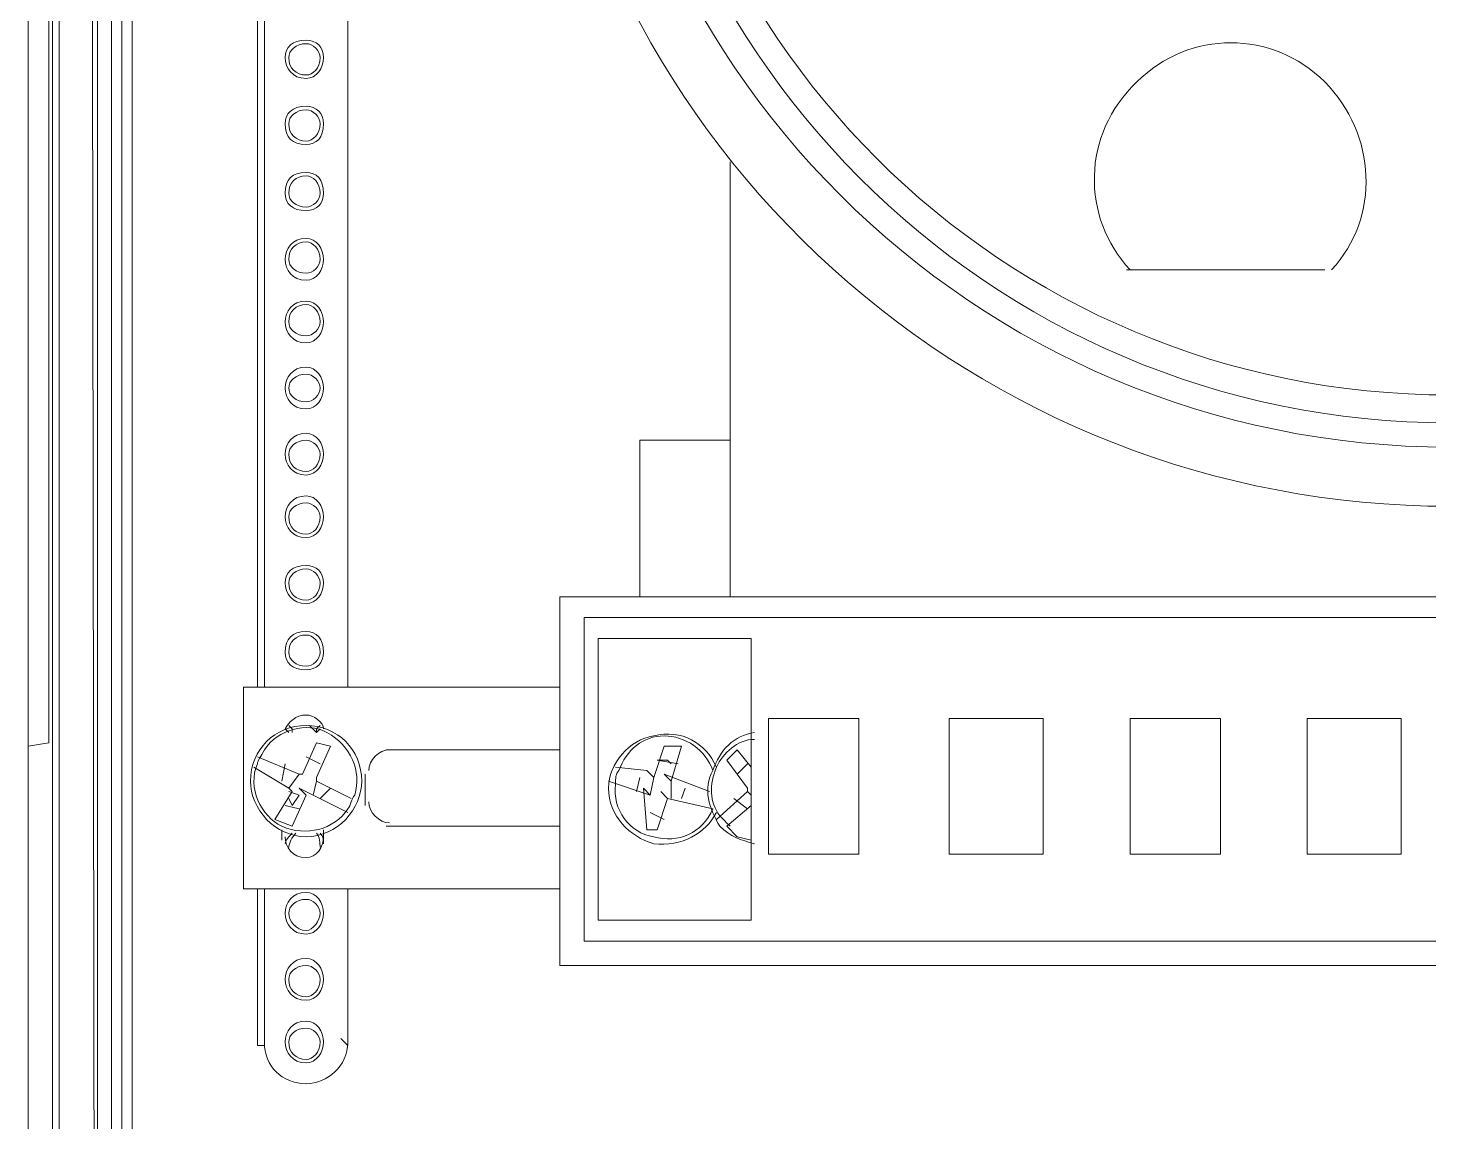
# Model space of a CAD drawing. Header units: metres. Extents: x 2999 to 3164, y 1641 to 1678.
# Drawn here: x 3004.188 to 3004.814, y 1651.339 to 1651.827 of the extents above; entities that cross this region are included whole.
import ezdxf

# ---------------------------------------------------------------- set-up
doc = ezdxf.new("R2010")
doc.units = ezdxf.units.M

msp = doc.modelspace()

# ---------------------------------------------------------------- linework, layer by layer
at = {"color": 7, "linetype": 'Continuous', "lineweight": 20, "true_color": 0x000007}
for points in [[(3004.1884, 1652.67497), (3004.1884, 1650.14374), (3004.1884, 1650.14374)], [(3004.1884, 1652.67497), (3004.1884, 1650.14374), (3004.1884, 1650.14374)], [(3004.1884, 1652.67497), (3004.1884, 1650.14374), (3004.1884, 1650.14374)], [(3004.1884, 1652.67497), (3004.1884, 1650.14374), (3004.1884, 1650.14374)], [(3004.23031, 1650.67606), (3004.23031, 1652.59271), (3004.22565, 1652.59737), (3004.22565, 1652.45925)], [(3004.23031, 1652.59271), (3004.23496, 1652.59271), (3004.23496, 1650.96627)], [(3004.1884, 1651.50635), (3004.19772, 1651.5079), (3004.19772, 1652.58961), (3004.1884, 1652.58961)], [(3004.20237, 1652.5834), (3004.20237, 1650.15771), (3004.20237, 1650.15771)], [(3004.19927, 1652.57564), (3004.19927, 1650.15616), (3004.19927, 1650.15616)], [(3004.21944, 1652.46546), (3004.21634, 1652.46856), (3004.21944, 1650.21979)], [(3004.22565, 1650.21979), (3004.22565, 1652.45925), (3004.21944, 1652.46546), (3004.21944, 1650.21979)], [(3004.29394, 1651.53273), (3004.29394, 1652.19231), (3004.29083, 1652.19231)], [(3004.29083, 1652.19231), (3004.29083, 1651.53273), (3004.29083, 1651.53273)], [(3004.33118, 1651.53273), (3004.33118, 1652.19231), (3004.33118, 1652.19231)], [(3004.33118, 1651.53273), (3004.33118, 1652.19231), (3004.33118, 1652.19231)], [(3004.5019, 1651.57309), (3004.5019, 1651.76708), (3004.5019, 1651.76708)], [(3004.76728, 1651.71897), (3004.67882, 1651.71897), (3004.67882, 1651.71897)], [(3004.5019, 1651.64292), (3004.46155, 1651.64292), (3004.46155, 1651.57309)], [(3004.42585, 1651.57309), (3005.21424, 1651.57309), (3005.21424, 1651.57309)], [(3004.42585, 1651.40858), (3004.42585, 1651.57309), (3004.42585, 1651.57309)], [(3004.43672, 1651.56377), (3004.43672, 1651.41944), (3004.43672, 1651.41944)], [(3005.20648, 1651.56377), (3004.43672, 1651.56377), (3004.43672, 1651.56377)], [(3004.51121, 1651.55446), (3004.51121, 1651.42875), (3004.44292, 1651.42875), (3004.44292, 1651.55446)], [(3004.44292, 1651.55446), (3004.51121, 1651.55446), (3004.51121, 1651.55446)], [(3004.28462, 1651.53273), (3004.28462, 1651.44272), (3004.28462, 1651.44272)], [(3004.42585, 1651.53273), (3004.28462, 1651.53273), (3004.28462, 1651.53273)], [(3004.51897, 1651.51877), (3004.55932, 1651.51877), (3004.55932, 1651.51877)], [(3004.51897, 1651.45824), (3004.51897, 1651.51877), (3004.51897, 1651.51877)], [(3004.55932, 1651.51877), (3004.55932, 1651.45824), (3004.55932, 1651.45824)], [(3004.64157, 1651.51877), (3004.64157, 1651.45824), (3004.59967, 1651.45824)], [(3004.59967, 1651.45824), (3004.59967, 1651.51877), (3004.59967, 1651.51877)], [(3004.59967, 1651.51877), (3004.64157, 1651.51877), (3004.64157, 1651.51877)], [(3004.68037, 1651.45824), (3004.68037, 1651.51877), (3004.68037, 1651.51877)], [(3004.68037, 1651.51877), (3004.72072, 1651.51877), (3004.72072, 1651.51877)], [(3004.72072, 1651.51877), (3004.72072, 1651.45824), (3004.72072, 1651.45824)], [(3004.80142, 1651.51877), (3004.80142, 1651.45824), (3004.75952, 1651.45824)], [(3004.75952, 1651.51877), (3004.80142, 1651.51877), (3004.80142, 1651.51877)], [(3004.75952, 1651.45824), (3004.75952, 1651.51877), (3004.75952, 1651.51877)], [(3004.30325, 1651.51411), (3004.3048, 1651.51256), (3004.3048, 1651.51256)], [(3004.3048, 1651.51566), (3004.30635, 1651.51411), (3004.30635, 1651.51256)], [(3004.31877, 1651.51411), (3004.31722, 1651.51256), (3004.31411, 1651.51566)], [(3004.31722, 1651.51256), (3004.31722, 1651.51411), (3004.31877, 1651.51566)], [(3004.31722, 1651.49083), (3004.31722, 1651.49238), (3004.32342, 1651.50635), (3004.31722, 1651.5079), (3004.31101, 1651.49394), (3004.30946, 1651.49394), (3004.29083, 1651.5017)], [(3004.42585, 1651.5048), (3004.34825, 1651.5048), (3004.34825, 1651.5048)], [(3004.47241, 1651.50635), (3004.46775, 1651.49238), (3004.46465, 1651.49549), (3004.45068, 1651.49704)], [(3004.47241, 1651.50635), (3004.48017, 1651.50635), (3004.47551, 1651.49083), (3004.47241, 1651.49394), (3004.49259, 1651.48618)], [(3004.51121, 1651.49704), (3004.505, 1651.5048), (3004.50035, 1651.50014), (3004.50966, 1651.48773), (3004.50966, 1651.48618), (3004.49569, 1651.47376)], [(3004.3017, 1651.49083), (3004.30325, 1651.49859), (3004.30325, 1651.49859)], [(3004.31877, 1651.49859), (3004.31256, 1651.5017), (3004.31256, 1651.5017)], [(3004.46931, 1651.50014), (3004.47396, 1651.50014), (3004.47551, 1651.49859)], [(3004.47862, 1651.49859), (3004.46931, 1651.50014), (3004.46931, 1651.50014)], [(3004.50966, 1651.49859), (3004.505, 1651.49394), (3004.505, 1651.49394)], [(3004.30635, 1651.47066), (3004.29859, 1651.47376), (3004.30635, 1651.48618), (3004.3048, 1651.48773), (3004.28928, 1651.49704)], [(3004.30946, 1651.49394), (3004.3048, 1651.48773), (3004.3048, 1651.48773)], [(3004.33894, 1651.49394), (3004.33894, 1651.47997), (3004.33894, 1651.47997)], [(3004.45999, 1651.48618), (3004.46155, 1651.49238), (3004.46155, 1651.49238)], [(3004.46775, 1651.49238), (3004.4662, 1651.48462), (3004.4662, 1651.48462)], [(3004.3048, 1651.48618), (3004.30946, 1651.48462), (3004.30946, 1651.48462)], [(3004.30635, 1651.47066), (3004.31256, 1651.48462), (3004.30946, 1651.48773), (3004.33118, 1651.47686)], [(3004.31566, 1651.48462), (3004.31722, 1651.49083), (3004.31722, 1651.49083)], [(3004.33273, 1651.48307), (3004.31722, 1651.49083), (3004.31722, 1651.49083)], [(3004.32342, 1651.48773), (3004.31877, 1651.48307), (3004.31877, 1651.48307)], [(3004.44758, 1651.49083), (3004.4662, 1651.48462), (3004.4631, 1651.48773), (3004.46465, 1651.46911), (3004.46931, 1651.46911), (3004.47396, 1651.48307), (3004.49414, 1651.47842)], [(3004.47396, 1651.48307), (3004.47086, 1651.48618), (3004.47086, 1651.48618)], [(3004.47551, 1651.48307), (3004.47551, 1651.49083), (3004.47551, 1651.49083)], [(3004.48172, 1651.48773), (3004.48017, 1651.48307), (3004.48017, 1651.48307)], [(3004.50966, 1651.48618), (3004.51121, 1651.48462), (3004.51121, 1651.48462)], [(3004.30325, 1651.47997), (3004.30946, 1651.47842), (3004.30946, 1651.47842)], [(3004.30635, 1651.47997), (3004.3048, 1651.48307), (3004.3048, 1651.48307), (3004.30635, 1651.47997), (3004.30946, 1651.48462)], [(3004.51121, 1651.47997), (3004.50035, 1651.47066), (3004.50035, 1651.47066)], [(3004.50966, 1651.47842), (3004.50345, 1651.48307), (3004.50345, 1651.48307)], [(3004.4662, 1651.47686), (3004.47241, 1651.47376), (3004.47241, 1651.47376)], [(3004.3017, 1651.46911), (3004.3017, 1651.46445), (3004.3017, 1651.46445)], [(3004.32032, 1651.46445), (3004.32032, 1651.46911), (3004.32032, 1651.46911)], [(3004.34825, 1651.47066), (3004.42585, 1651.47066), (3004.42585, 1651.47066)], [(3004.50035, 1651.47066), (3004.505, 1651.466), (3004.51121, 1651.46445)], [(3004.55932, 1651.45824), (3004.51897, 1651.45824), (3004.51897, 1651.45824)], [(3004.72072, 1651.45824), (3004.68037, 1651.45824), (3004.68037, 1651.45824)], [(3004.28462, 1651.44272), (3004.42585, 1651.44272), (3004.42585, 1651.44272)], [(3004.29394, 1651.44272), (3004.29394, 1651.37288), (3004.29083, 1651.37288)], [(3004.29083, 1651.44272), (3004.29083, 1651.37288), (3004.29083, 1651.37288)], [(3004.33118, 1651.37288), (3004.33118, 1651.44272), (3004.33118, 1651.44272)], [(3004.33118, 1651.37288), (3004.33118, 1651.44272), (3004.33118, 1651.44272)], [(3004.43672, 1651.41944), (3005.20648, 1651.41944), (3005.20648, 1651.41944)], [(3005.21424, 1651.40858), (3004.42585, 1651.40858), (3004.42585, 1651.40858)], [(3004.33118, 1651.37288), (3004.32808, 1651.37599), (3004.32808, 1651.37599)]]:
    msp.add_lwpolyline(points, dxfattribs=at)
for points, knots in [([(3004.73934, 1652.4251), (3004.53294, 1652.3832), (3004.39326, 1652.19076), (3004.41499, 1651.9828), (3004.41499, 1651.9828), (3004.43516, 1651.77329), (3004.61209, 1651.61344), (3004.82315, 1651.61344), (3004.82315, 1651.61344), (3005.03266, 1651.61344), (3005.20958, 1651.77329), (3005.23131, 1651.9828), (3005.23131, 1651.9828), (3005.25149, 1652.19076), (3005.11181, 1652.3832), (3004.9054, 1652.4251)], [0, 0, 0, 0, 0.0625, 0.0625, 0.0625, 0.062501, 0.125, 0.125, 0.125, 0.125001, 0.1875, 0.1875, 0.1875, 0.187501, 1, 1, 1, 1]), ([(3005.20648, 1652.02315), (3005.20648, 1652.23577), (3005.03421, 1652.40803), (3004.82315, 1652.40803), (3004.82315, 1652.40803), (3004.61053, 1652.40803), (3004.43827, 1652.23577), (3004.43827, 1652.02315), (3004.43827, 1652.02315), (3004.43827, 1651.81209), (3004.61053, 1651.63982), (3004.82315, 1651.63982), (3004.82315, 1651.63982), (3005.03421, 1651.63982), (3005.20648, 1651.81209), (3005.20648, 1652.02315)], [0, 0, 0, 0, 0.0625, 0.0625, 0.0625, 0.062501, 0.125, 0.125, 0.125, 0.125001, 0.1875, 0.1875, 0.1875, 0.187501, 1, 1, 1, 1]), ([(3005.19562, 1652.02315), (3005.19562, 1652.22956), (3005.02801, 1652.39562), (3004.82315, 1652.39562), (3004.82315, 1652.39562), (3004.61674, 1652.39562), (3004.45068, 1652.22956), (3004.45068, 1652.02315), (3004.45068, 1652.02315), (3004.45068, 1651.81829), (3004.61674, 1651.65068), (3004.82315, 1651.65068), (3004.82315, 1651.65068), (3005.02801, 1651.65068), (3005.19562, 1651.81829), (3005.19562, 1652.02315)], [0, 0, 0, 0, 0.0625, 0.0625, 0.0625, 0.062501, 0.125, 0.125, 0.125, 0.125001, 0.1875, 0.1875, 0.1875, 0.187501, 1, 1, 1, 1]), ([(3005.1832, 1652.02315), (3005.1832, 1652.22335), (3005.0218, 1652.38475), (3004.82315, 1652.38475), (3004.82315, 1652.38475), (3004.62295, 1652.38475), (3004.46155, 1652.22335), (3004.46155, 1652.02315), (3004.46155, 1652.02315), (3004.46155, 1651.8245), (3004.62295, 1651.6631), (3004.82315, 1651.6631), (3004.82315, 1651.6631), (3005.0218, 1651.6631), (3005.1832, 1651.8245), (3005.1832, 1652.02315)], [0, 0, 0, 0, 0.0625, 0.0625, 0.0625, 0.062501, 0.125, 0.125, 0.125, 0.125001, 0.1875, 0.1875, 0.1875, 0.187501, 1, 1, 1, 1]), ([(3004.77038, 1651.71897), (3004.79211, 1651.74225), (3004.79056, 1651.77949), (3004.76728, 1651.80277), (3004.76728, 1651.80277), (3004.744, 1651.82605), (3004.70675, 1651.82605), (3004.68347, 1651.80277), (3004.68347, 1651.80277), (3004.65864, 1651.77949), (3004.65864, 1651.74225), (3004.68037, 1651.71897)], [0, 0, 0, 0, 0.083333, 0.083333, 0.083333, 0.083334, 0.166667, 0.166667, 0.166667, 0.166668, 1, 1, 1, 1]), ([(3004.32032, 1651.81364), (3004.32032, 1651.81829), (3004.31722, 1651.8214), (3004.31256, 1651.8214), (3004.31256, 1651.8214), (3004.30635, 1651.8214), (3004.30325, 1651.81829), (3004.30325, 1651.81364), (3004.30325, 1651.81364), (3004.30325, 1651.80898), (3004.30635, 1651.80433), (3004.31256, 1651.80433), (3004.31256, 1651.80433), (3004.31722, 1651.80433), (3004.32032, 1651.80898), (3004.32032, 1651.81364)], [0, 0, 0, 0, 0.0625, 0.0625, 0.0625, 0.062501, 0.125, 0.125, 0.125, 0.125001, 0.1875, 0.1875, 0.1875, 0.187501, 1, 1, 1, 1]), ([(3004.31877, 1651.81364), (3004.31877, 1651.81674), (3004.31566, 1651.81985), (3004.31256, 1651.81985), (3004.31256, 1651.81985), (3004.3079, 1651.81985), (3004.3048, 1651.81674), (3004.3048, 1651.81364), (3004.3048, 1651.81364), (3004.3048, 1651.80898), (3004.3079, 1651.80588), (3004.31256, 1651.80588), (3004.31256, 1651.80588), (3004.31566, 1651.80588), (3004.31877, 1651.80898), (3004.31877, 1651.81364)], [0, 0, 0, 0, 0.0625, 0.0625, 0.0625, 0.062501, 0.125, 0.125, 0.125, 0.125001, 0.1875, 0.1875, 0.1875, 0.187501, 1, 1, 1, 1]), ([(3004.32032, 1651.78415), (3004.32032, 1651.78881), (3004.31722, 1651.79191), (3004.31256, 1651.79191), (3004.31256, 1651.79191), (3004.30635, 1651.79191), (3004.30325, 1651.78881), (3004.30325, 1651.78415), (3004.30325, 1651.78415), (3004.30325, 1651.77794), (3004.30635, 1651.77484), (3004.31256, 1651.77484), (3004.31256, 1651.77484), (3004.31722, 1651.77484), (3004.32032, 1651.77794), (3004.32032, 1651.78415)], [0, 0, 0, 0, 0.0625, 0.0625, 0.0625, 0.062501, 0.125, 0.125, 0.125, 0.125001, 0.1875, 0.1875, 0.1875, 0.187501, 1, 1, 1, 1]), ([(3004.31877, 1651.78415), (3004.31877, 1651.78725), (3004.31566, 1651.79036), (3004.31256, 1651.79036), (3004.31256, 1651.79036), (3004.3079, 1651.79036), (3004.3048, 1651.78725), (3004.3048, 1651.78415), (3004.3048, 1651.78415), (3004.3048, 1651.77949), (3004.3079, 1651.77639), (3004.31256, 1651.77639), (3004.31256, 1651.77639), (3004.31566, 1651.77639), (3004.31877, 1651.77949), (3004.31877, 1651.78415)], [0, 0, 0, 0, 0.0625, 0.0625, 0.0625, 0.062501, 0.125, 0.125, 0.125, 0.125001, 0.1875, 0.1875, 0.1875, 0.187501, 1, 1, 1, 1]), ([(3004.32032, 1651.75311), (3004.32032, 1651.75932), (3004.31722, 1651.76242), (3004.31256, 1651.76242), (3004.31256, 1651.76242), (3004.30635, 1651.76242), (3004.30325, 1651.75932), (3004.30325, 1651.75311), (3004.30325, 1651.75311), (3004.30325, 1651.74846), (3004.30635, 1651.74535), (3004.31256, 1651.74535), (3004.31256, 1651.74535), (3004.31722, 1651.74535), (3004.32032, 1651.74846), (3004.32032, 1651.75311)], [0, 0, 0, 0, 0.0625, 0.0625, 0.0625, 0.062501, 0.125, 0.125, 0.125, 0.125001, 0.1875, 0.1875, 0.1875, 0.187501, 1, 1, 1, 1]), ([(3004.31877, 1651.75311), (3004.31877, 1651.75777), (3004.31566, 1651.76087), (3004.31256, 1651.76087), (3004.31256, 1651.76087), (3004.3079, 1651.76087), (3004.3048, 1651.75777), (3004.3048, 1651.75311), (3004.3048, 1651.75311), (3004.3048, 1651.75001), (3004.3079, 1651.7469), (3004.31256, 1651.7469), (3004.31256, 1651.7469), (3004.31566, 1651.7469), (3004.31877, 1651.75001), (3004.31877, 1651.75311)], [0, 0, 0, 0, 0.0625, 0.0625, 0.0625, 0.062501, 0.125, 0.125, 0.125, 0.125001, 0.1875, 0.1875, 0.1875, 0.187501, 1, 1, 1, 1]), ([(3004.32032, 1651.72362), (3004.32032, 1651.72828), (3004.31722, 1651.73294), (3004.31256, 1651.73294), (3004.31256, 1651.73294), (3004.30635, 1651.73294), (3004.30325, 1651.72828), (3004.30325, 1651.72362), (3004.30325, 1651.72362), (3004.30325, 1651.71897), (3004.30635, 1651.71431), (3004.31256, 1651.71431), (3004.31256, 1651.71431), (3004.31722, 1651.71431), (3004.32032, 1651.71897), (3004.32032, 1651.72362)], [0, 0, 0, 0, 0.0625, 0.0625, 0.0625, 0.062501, 0.125, 0.125, 0.125, 0.125001, 0.1875, 0.1875, 0.1875, 0.187501, 1, 1, 1, 1]), ([(3004.31877, 1651.72362), (3004.31877, 1651.72828), (3004.31566, 1651.73138), (3004.31256, 1651.73138), (3004.31256, 1651.73138), (3004.3079, 1651.73138), (3004.3048, 1651.72828), (3004.3048, 1651.72362), (3004.3048, 1651.72362), (3004.3048, 1651.72052), (3004.3079, 1651.71742), (3004.31256, 1651.71742), (3004.31256, 1651.71742), (3004.31566, 1651.71742), (3004.31877, 1651.72052), (3004.31877, 1651.72362)], [0, 0, 0, 0, 0.0625, 0.0625, 0.0625, 0.062501, 0.125, 0.125, 0.125, 0.125001, 0.1875, 0.1875, 0.1875, 0.187501, 1, 1, 1, 1]), ([(3004.32032, 1651.69569), (3004.32032, 1651.70035), (3004.31722, 1651.705), (3004.31256, 1651.705), (3004.31256, 1651.705), (3004.30635, 1651.705), (3004.30325, 1651.70035), (3004.30325, 1651.69569), (3004.30325, 1651.69569), (3004.30325, 1651.69103), (3004.30635, 1651.68638), (3004.31256, 1651.68638), (3004.31256, 1651.68638), (3004.31722, 1651.68638), (3004.32032, 1651.69103), (3004.32032, 1651.69569)], [0, 0, 0, 0, 0.0625, 0.0625, 0.0625, 0.062501, 0.125, 0.125, 0.125, 0.125001, 0.1875, 0.1875, 0.1875, 0.187501, 1, 1, 1, 1]), ([(3004.31877, 1651.69569), (3004.31877, 1651.70035), (3004.31566, 1651.70345), (3004.31256, 1651.70345), (3004.31256, 1651.70345), (3004.3079, 1651.70345), (3004.3048, 1651.70035), (3004.3048, 1651.69569), (3004.3048, 1651.69569), (3004.3048, 1651.69259), (3004.3079, 1651.68948), (3004.31256, 1651.68948), (3004.31256, 1651.68948), (3004.31566, 1651.68948), (3004.31877, 1651.69259), (3004.31877, 1651.69569)], [0, 0, 0, 0, 0.0625, 0.0625, 0.0625, 0.062501, 0.125, 0.125, 0.125, 0.125001, 0.1875, 0.1875, 0.1875, 0.187501, 1, 1, 1, 1]), ([(3004.32032, 1651.6662), (3004.32032, 1651.67086), (3004.31722, 1651.67551), (3004.31256, 1651.67551), (3004.31256, 1651.67551), (3004.30635, 1651.67551), (3004.30325, 1651.67086), (3004.30325, 1651.6662), (3004.30325, 1651.6662), (3004.30325, 1651.66155), (3004.30635, 1651.65689), (3004.31256, 1651.65689), (3004.31256, 1651.65689), (3004.31722, 1651.65689), (3004.32032, 1651.66155), (3004.32032, 1651.6662)], [0, 0, 0, 0, 0.0625, 0.0625, 0.0625, 0.062501, 0.125, 0.125, 0.125, 0.125001, 0.1875, 0.1875, 0.1875, 0.187501, 1, 1, 1, 1]), ([(3004.31877, 1651.6662), (3004.31877, 1651.66931), (3004.31566, 1651.67241), (3004.31256, 1651.67241), (3004.31256, 1651.67241), (3004.3079, 1651.67241), (3004.3048, 1651.66931), (3004.3048, 1651.6662), (3004.3048, 1651.6662), (3004.3048, 1651.6631), (3004.3079, 1651.65999), (3004.31256, 1651.65999), (3004.31256, 1651.65999), (3004.31566, 1651.65999), (3004.31877, 1651.6631), (3004.31877, 1651.6662)], [0, 0, 0, 0, 0.0625, 0.0625, 0.0625, 0.062501, 0.125, 0.125, 0.125, 0.125001, 0.1875, 0.1875, 0.1875, 0.187501, 1, 1, 1, 1]), ([(3004.32032, 1651.63672), (3004.32032, 1651.64137), (3004.31722, 1651.64603), (3004.31256, 1651.64603), (3004.31256, 1651.64603), (3004.30635, 1651.64603), (3004.30325, 1651.64137), (3004.30325, 1651.63672), (3004.30325, 1651.63672), (3004.30325, 1651.63206), (3004.30635, 1651.6274), (3004.31256, 1651.6274), (3004.31256, 1651.6274), (3004.31722, 1651.6274), (3004.32032, 1651.63206), (3004.32032, 1651.63672)], [0, 0, 0, 0, 0.0625, 0.0625, 0.0625, 0.062501, 0.125, 0.125, 0.125, 0.125001, 0.1875, 0.1875, 0.1875, 0.187501, 1, 1, 1, 1]), ([(3004.31877, 1651.63672), (3004.31877, 1651.63982), (3004.31566, 1651.64292), (3004.31256, 1651.64292), (3004.31256, 1651.64292), (3004.3079, 1651.64292), (3004.3048, 1651.63982), (3004.3048, 1651.63672), (3004.3048, 1651.63672), (3004.3048, 1651.63206), (3004.3079, 1651.62896), (3004.31256, 1651.62896), (3004.31256, 1651.62896), (3004.31566, 1651.62896), (3004.31877, 1651.63206), (3004.31877, 1651.63672)], [0, 0, 0, 0, 0.0625, 0.0625, 0.0625, 0.062501, 0.125, 0.125, 0.125, 0.125001, 0.1875, 0.1875, 0.1875, 0.187501, 1, 1, 1, 1]), ([(3004.32032, 1651.60878), (3004.32032, 1651.61344), (3004.31722, 1651.61809), (3004.31256, 1651.61809), (3004.31256, 1651.61809), (3004.30635, 1651.61809), (3004.30325, 1651.61344), (3004.30325, 1651.60878), (3004.30325, 1651.60878), (3004.30325, 1651.60412), (3004.30635, 1651.59947), (3004.31256, 1651.59947), (3004.31256, 1651.59947), (3004.31722, 1651.59947), (3004.32032, 1651.60412), (3004.32032, 1651.60878)], [0, 0, 0, 0, 0.0625, 0.0625, 0.0625, 0.062501, 0.125, 0.125, 0.125, 0.125001, 0.1875, 0.1875, 0.1875, 0.187501, 1, 1, 1, 1]), ([(3004.31877, 1651.60878), (3004.31877, 1651.61188), (3004.31566, 1651.61499), (3004.31256, 1651.61499), (3004.31256, 1651.61499), (3004.3079, 1651.61499), (3004.3048, 1651.61188), (3004.3048, 1651.60878), (3004.3048, 1651.60878), (3004.3048, 1651.60412), (3004.3079, 1651.60102), (3004.31256, 1651.60102), (3004.31256, 1651.60102), (3004.31566, 1651.60102), (3004.31877, 1651.60412), (3004.31877, 1651.60878)], [0, 0, 0, 0, 0.0625, 0.0625, 0.0625, 0.062501, 0.125, 0.125, 0.125, 0.125001, 0.1875, 0.1875, 0.1875, 0.187501, 1, 1, 1, 1]), ([(3004.32032, 1651.57929), (3004.32032, 1651.58395), (3004.31722, 1651.58705), (3004.31256, 1651.58705), (3004.31256, 1651.58705), (3004.30635, 1651.58705), (3004.30325, 1651.58395), (3004.30325, 1651.57929), (3004.30325, 1651.57929), (3004.30325, 1651.57464), (3004.30635, 1651.56998), (3004.31256, 1651.56998), (3004.31256, 1651.56998), (3004.31722, 1651.56998), (3004.32032, 1651.57464), (3004.32032, 1651.57929)], [0, 0, 0, 0, 0.0625, 0.0625, 0.0625, 0.062501, 0.125, 0.125, 0.125, 0.125001, 0.1875, 0.1875, 0.1875, 0.187501, 1, 1, 1, 1]), ([(3004.31877, 1651.57929), (3004.31877, 1651.5824), (3004.31566, 1651.5855), (3004.31256, 1651.5855), (3004.31256, 1651.5855), (3004.3079, 1651.5855), (3004.3048, 1651.5824), (3004.3048, 1651.57929), (3004.3048, 1651.57929), (3004.3048, 1651.57464), (3004.3079, 1651.57153), (3004.31256, 1651.57153), (3004.31256, 1651.57153), (3004.31566, 1651.57153), (3004.31877, 1651.57464), (3004.31877, 1651.57929)], [0, 0, 0, 0, 0.0625, 0.0625, 0.0625, 0.062501, 0.125, 0.125, 0.125, 0.125001, 0.1875, 0.1875, 0.1875, 0.187501, 1, 1, 1, 1]), ([(3004.32032, 1651.54825), (3004.32032, 1651.55446), (3004.31722, 1651.55757), (3004.31256, 1651.55757), (3004.31256, 1651.55757), (3004.30635, 1651.55757), (3004.30325, 1651.55446), (3004.30325, 1651.54825), (3004.30325, 1651.54825), (3004.30325, 1651.5436), (3004.30635, 1651.54049), (3004.31256, 1651.54049), (3004.31256, 1651.54049), (3004.31722, 1651.54049), (3004.32032, 1651.5436), (3004.32032, 1651.54825)], [0, 0, 0, 0, 0.0625, 0.0625, 0.0625, 0.062501, 0.125, 0.125, 0.125, 0.125001, 0.1875, 0.1875, 0.1875, 0.187501, 1, 1, 1, 1]), ([(3004.31877, 1651.54825), (3004.31877, 1651.55291), (3004.31566, 1651.55601), (3004.31256, 1651.55601), (3004.31256, 1651.55601), (3004.3079, 1651.55601), (3004.3048, 1651.55291), (3004.3048, 1651.54825), (3004.3048, 1651.54825), (3004.3048, 1651.54515), (3004.3079, 1651.54205), (3004.31256, 1651.54205), (3004.31256, 1651.54205), (3004.31566, 1651.54205), (3004.31877, 1651.54515), (3004.31877, 1651.54825)], [0, 0, 0, 0, 0.0625, 0.0625, 0.0625, 0.062501, 0.125, 0.125, 0.125, 0.125001, 0.1875, 0.1875, 0.1875, 0.187501, 1, 1, 1, 1]), ([(3004.33429, 1651.48462), (3004.33739, 1651.49549), (3004.33273, 1651.50635), (3004.32187, 1651.51256), (3004.32187, 1651.51256), (3004.31256, 1651.51722), (3004.30014, 1651.51411), (3004.29394, 1651.5048)], [0, 0, 0, 0, 0.125, 0.125, 0.125, 0.125001, 1, 1, 1, 1]), ([(3004.32032, 1651.51411), (3004.32032, 1651.51722), (3004.31566, 1651.52032), (3004.31256, 1651.52032), (3004.31256, 1651.52032), (3004.3079, 1651.52032), (3004.3048, 1651.51722), (3004.30325, 1651.51411)], [0, 0, 0, 0, 0.125, 0.125, 0.125, 0.125001, 1, 1, 1, 1]), ([(3004.33739, 1651.49083), (3004.33739, 1651.5048), (3004.32653, 1651.51566), (3004.31256, 1651.51566), (3004.31256, 1651.51566), (3004.29859, 1651.51566), (3004.28773, 1651.5048), (3004.28773, 1651.49083), (3004.28773, 1651.49083), (3004.28773, 1651.47842), (3004.29859, 1651.466), (3004.31256, 1651.466), (3004.31256, 1651.466), (3004.32653, 1651.466), (3004.33739, 1651.47842), (3004.33739, 1651.49083)], [0, 0, 0, 0, 0.0625, 0.0625, 0.0625, 0.062501, 0.125, 0.125, 0.125, 0.125001, 0.1875, 0.1875, 0.1875, 0.187501, 1, 1, 1, 1]), ([(3004.49569, 1651.49704), (3004.49103, 1651.5079), (3004.48017, 1651.51411), (3004.46775, 1651.51101), (3004.46775, 1651.51101), (3004.45689, 1651.50946), (3004.44758, 1651.49859), (3004.44758, 1651.48773), (3004.44758, 1651.48773), (3004.44758, 1651.47531), (3004.45689, 1651.466), (3004.46775, 1651.4629), (3004.46775, 1651.4629), (3004.48017, 1651.46135), (3004.49103, 1651.46755), (3004.49569, 1651.47686)], [0, 0, 0, 0, 0.0625, 0.0625, 0.0625, 0.062501, 0.125, 0.125, 0.125, 0.125001, 0.1875, 0.1875, 0.1875, 0.187501, 1, 1, 1, 1]), ([(3004.49414, 1651.49549), (3004.49103, 1651.5048), (3004.48172, 1651.51101), (3004.47241, 1651.51101), (3004.47241, 1651.51101), (3004.4631, 1651.51101), (3004.45534, 1651.5048), (3004.45223, 1651.49549)], [0, 0, 0, 0, 0.125, 0.125, 0.125, 0.125001, 1, 1, 1, 1]), ([(3004.51276, 1651.51256), (3004.50345, 1651.51101), (3004.49724, 1651.5048), (3004.49414, 1651.49549), (3004.49414, 1651.49549), (3004.48948, 1651.48773), (3004.49259, 1651.47842), (3004.49724, 1651.47066)], [0, 0, 0, 0, 0.125, 0.125, 0.125, 0.125001, 1, 1, 1, 1]), ([(3004.51276, 1651.50946), (3004.505, 1651.50946), (3004.49879, 1651.50325), (3004.49569, 1651.49704), (3004.49569, 1651.49704), (3004.49259, 1651.48928), (3004.49259, 1651.48152), (3004.49724, 1651.47531)], [0, 0, 0, 0, 0.125, 0.125, 0.125, 0.125001, 1, 1, 1, 1]), ([(3004.29083, 1651.49859), (3004.28618, 1651.48773), (3004.29238, 1651.47531), (3004.3017, 1651.47066), (3004.3017, 1651.47066), (3004.31256, 1651.466), (3004.32498, 1651.46911), (3004.33118, 1651.47842)], [0, 0, 0, 0, 0.125, 0.125, 0.125, 0.125001, 1, 1, 1, 1]), ([(3004.45068, 1651.48928), (3004.44913, 1651.47842), (3004.45689, 1651.46755), (3004.46775, 1651.466), (3004.46775, 1651.466), (3004.47862, 1651.4629), (3004.48948, 1651.46755), (3004.49414, 1651.47842)], [0, 0, 0, 0, 0.125, 0.125, 0.125, 0.125001, 1, 1, 1, 1]), ([(3004.30325, 1651.466), (3004.30325, 1651.46135), (3004.30635, 1651.45669), (3004.31256, 1651.45669), (3004.31256, 1651.45669), (3004.31722, 1651.45669), (3004.32032, 1651.46135), (3004.32032, 1651.466)], [0, 0, 0, 0, 0.125, 0.125, 0.125, 0.125001, 1, 1, 1, 1]), ([(3004.32032, 1651.43186), (3004.32032, 1651.43651), (3004.31722, 1651.44117), (3004.31256, 1651.44117), (3004.31256, 1651.44117), (3004.30635, 1651.44117), (3004.30325, 1651.43651), (3004.30325, 1651.43186), (3004.30325, 1651.43186), (3004.30325, 1651.4272), (3004.30635, 1651.42255), (3004.31256, 1651.42255), (3004.31256, 1651.42255), (3004.31722, 1651.42255), (3004.32032, 1651.4272), (3004.32032, 1651.43186)], [0, 0, 0, 0, 0.0625, 0.0625, 0.0625, 0.062501, 0.125, 0.125, 0.125, 0.125001, 0.1875, 0.1875, 0.1875, 0.187501, 1, 1, 1, 1]), ([(3004.31877, 1651.43186), (3004.31877, 1651.43496), (3004.31566, 1651.43807), (3004.31256, 1651.43807), (3004.31256, 1651.43807), (3004.3079, 1651.43807), (3004.3048, 1651.43496), (3004.3048, 1651.43186), (3004.3048, 1651.43186), (3004.3048, 1651.42875), (3004.3079, 1651.4241), (3004.31256, 1651.4241), (3004.31256, 1651.4241), (3004.31566, 1651.4241), (3004.31877, 1651.42875), (3004.31877, 1651.43186)], [0, 0, 0, 0, 0.0625, 0.0625, 0.0625, 0.062501, 0.125, 0.125, 0.125, 0.125001, 0.1875, 0.1875, 0.1875, 0.187501, 1, 1, 1, 1]), ([(3004.32032, 1651.40237), (3004.32032, 1651.40703), (3004.31722, 1651.41168), (3004.31256, 1651.41168), (3004.31256, 1651.41168), (3004.30635, 1651.41168), (3004.30325, 1651.40703), (3004.30325, 1651.40237), (3004.30325, 1651.40237), (3004.30325, 1651.39772), (3004.30635, 1651.39306), (3004.31256, 1651.39306), (3004.31256, 1651.39306), (3004.31722, 1651.39306), (3004.32032, 1651.39772), (3004.32032, 1651.40237)], [0, 0, 0, 0, 0.0625, 0.0625, 0.0625, 0.062501, 0.125, 0.125, 0.125, 0.125001, 0.1875, 0.1875, 0.1875, 0.187501, 1, 1, 1, 1]), ([(3004.31877, 1651.40237), (3004.31877, 1651.40548), (3004.31566, 1651.40858), (3004.31256, 1651.40858), (3004.31256, 1651.40858), (3004.3079, 1651.40858), (3004.3048, 1651.40548), (3004.3048, 1651.40237), (3004.3048, 1651.40237), (3004.3048, 1651.39772), (3004.3079, 1651.39461), (3004.31256, 1651.39461), (3004.31256, 1651.39461), (3004.31566, 1651.39461), (3004.31877, 1651.39772), (3004.31877, 1651.40237)], [0, 0, 0, 0, 0.0625, 0.0625, 0.0625, 0.062501, 0.125, 0.125, 0.125, 0.125001, 0.1875, 0.1875, 0.1875, 0.187501, 1, 1, 1, 1]), ([(3004.32032, 1651.37444), (3004.32032, 1651.37909), (3004.31722, 1651.38375), (3004.31256, 1651.38375), (3004.31256, 1651.38375), (3004.30635, 1651.38375), (3004.30325, 1651.37909), (3004.30325, 1651.37444), (3004.30325, 1651.37444), (3004.30325, 1651.36978), (3004.30635, 1651.36512), (3004.31256, 1651.36512), (3004.31256, 1651.36512), (3004.31722, 1651.36512), (3004.32032, 1651.36978), (3004.32032, 1651.37444)], [0, 0, 0, 0, 0.0625, 0.0625, 0.0625, 0.062501, 0.125, 0.125, 0.125, 0.125001, 0.1875, 0.1875, 0.1875, 0.187501, 1, 1, 1, 1]), ([(3004.31877, 1651.37444), (3004.31877, 1651.37754), (3004.31566, 1651.38064), (3004.31256, 1651.38064), (3004.31256, 1651.38064), (3004.3079, 1651.38064), (3004.3048, 1651.37754), (3004.3048, 1651.37444), (3004.3048, 1651.37444), (3004.3048, 1651.36978), (3004.3079, 1651.36668), (3004.31256, 1651.36668), (3004.31256, 1651.36668), (3004.31566, 1651.36668), (3004.31877, 1651.36978), (3004.31877, 1651.37444)], [0, 0, 0, 0, 0.0625, 0.0625, 0.0625, 0.062501, 0.125, 0.125, 0.125, 0.125001, 0.1875, 0.1875, 0.1875, 0.187501, 1, 1, 1, 1]), ([(3004.29394, 1651.37444), (3004.29394, 1651.36357), (3004.3017, 1651.35581), (3004.31256, 1651.35581), (3004.31256, 1651.35581), (3004.32187, 1651.35581), (3004.33118, 1651.36357), (3004.33118, 1651.37444)], [0, 0, 0, 0, 0.125, 0.125, 0.125, 0.125001, 1, 1, 1, 1]), ([(3004.29394, 1651.37444), (3004.29394, 1651.36357), (3004.3017, 1651.35581), (3004.31256, 1651.35581), (3004.31256, 1651.35581), (3004.32187, 1651.35581), (3004.33118, 1651.36357), (3004.33118, 1651.37444)], [0, 0, 0, 0, 0.125, 0.125, 0.125, 0.125001, 1, 1, 1, 1])]:
    msp.add_open_spline(points, degree=3, knots=knots, dxfattribs=at)
for points in [[(3004.29394, 1651.5048), (3004.29238, 1651.5017), (3004.29083, 1651.50014), (3004.29083, 1651.49859)], [(3004.34981, 1651.5048), (3004.34515, 1651.5048), (3004.34049, 1651.50014), (3004.34049, 1651.49549)], [(3004.45223, 1651.49549), (3004.45068, 1651.49394), (3004.45068, 1651.49238), (3004.45068, 1651.48928)], [(3004.33118, 1651.47842), (3004.33273, 1651.47997), (3004.33273, 1651.48307), (3004.33429, 1651.48462)], [(3004.34049, 1651.48152), (3004.34049, 1651.47686), (3004.34515, 1651.47221), (3004.34981, 1651.47221)], [(3004.49724, 1651.47531), (3004.49879, 1651.47376), (3004.50035, 1651.47221), (3004.5019, 1651.47066)], [(3004.30635, 1651.46755), (3004.3048, 1651.466), (3004.30325, 1651.46445), (3004.30325, 1651.4629)], [(3004.3079, 1651.46755), (3004.30635, 1651.466), (3004.3048, 1651.4629), (3004.3048, 1651.46135)], [(3004.31877, 1651.46135), (3004.31877, 1651.4629), (3004.31877, 1651.466), (3004.31722, 1651.46755)], [(3004.32032, 1651.4629), (3004.32032, 1651.46445), (3004.32032, 1651.466), (3004.31877, 1651.46755)], [(3004.49724, 1651.47066), (3004.5019, 1651.466), (3004.50655, 1651.46445), (3004.51276, 1651.4629)]]:
    msp.add_open_spline(points, degree=3, dxfattribs=at)

doc.saveas('drawing.dxf')
